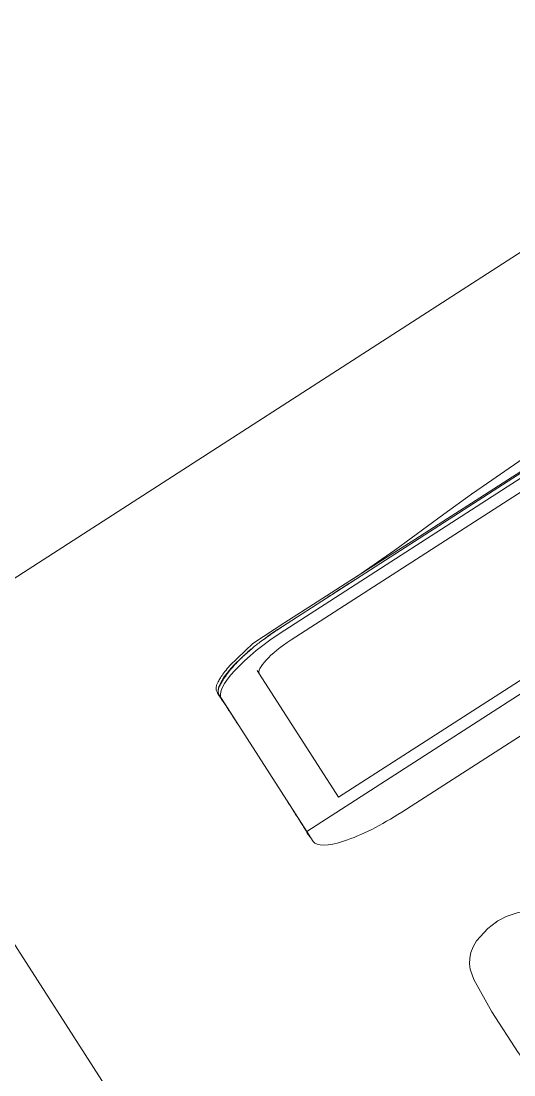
# Model space of a CAD drawing. Header units: metres. Extents: x -71 to 881, y -503 to 661.
# Drawn here: x 189.2639 to 189.4822, y 525.1118 to 525.5781 of the extents above; entities that cross this region are included whole.
import ezdxf

# ---------------------------------------------------------------- set-up
doc = ezdxf.new("R2010")
doc.units = ezdxf.units.M
doc.layers.add('07. Mobiliário', color=51, linetype='Continuous', lineweight=5)

msp = doc.modelspace()

# ---------------------------------------------------------------- linework, layer by layer
at = {"layer": '07. Mobiliário'}
for p, q in [((188.38552, 524.76853), (190.58287, 526.18193)), ((189.18725, 525.28423), (189.51183, 524.77961))]:
    msp.add_line(p, q, dxfattribs=at)
at = {"layer": '07. Mobiliário', "lineweight": 5}
for p, q in [((189.75644, 525.55264), (189.37966, 525.31028)), ((189.3807, 525.30865), (189.75749, 525.55101)), ((189.3835, 525.3043), (189.76029, 525.54666)), ((189.76029, 525.54666), (189.3835, 525.3043)), ((189.83453, 525.50517), (189.39047, 525.21954)), ((189.39047, 525.21954), (189.83453, 525.50517)), ((189.81491, 525.49871), (189.40449, 525.23471)), ((189.40449, 525.23471), (189.81491, 525.49871)), ((189.80929, 525.47047), (189.43251, 525.22811)), ((189.36948, 525.28913), (189.36844, 525.29075)), ((189.40449, 525.23471), (189.36948, 525.28913)), ((189.36948, 525.28913), (189.40449, 525.23471)), ((189.35266, 525.27831), (189.35162, 525.27993)), ((189.39047, 525.21954), (189.35266, 525.27831)), ((189.39327, 525.21518), (189.39047, 525.21954)), ((189.39049, 525.21916), (189.39107, 525.21825))]:
    msp.add_line(p, q, dxfattribs=at)
at = {"layer": '07. Mobiliário', "lineweight": 5, "flags": 128}
for points in [[(189.41256, 525.33236), (189.42947, 525.34404), (189.4512, 525.35995), (189.4634, 525.36874), (189.47235, 525.37504), (189.49009, 525.38715), (189.52906, 525.41251), (189.69849, 525.51761), (189.72271, 525.53185)], [(189.49589, 525.38567), (189.4815, 525.37644), (189.46711, 525.36721), (189.45271, 525.358), (189.43831, 525.34879), (189.4239, 525.33959), (189.40949, 525.3304), (189.39508, 525.32122), (189.38065, 525.31203), (189.3666, 525.30268), (189.35635, 525.29299)], [(189.3513, 525.28014), (189.35141, 525.27997), (189.35231, 525.27858)], [(189.52875, 525.09513), (189.53034, 525.09633), (189.53222, 525.0982), (189.53534, 525.10287), (189.53653, 525.10569), (189.53729, 525.1085), (189.53759, 525.11413), (189.53644, 525.12087), (189.53378, 525.12769), (189.52755, 525.13933), (189.51481, 525.16004), (189.50109, 525.17879), (189.49864, 525.18116), (189.49664, 525.18248), (189.4944, 525.18348), (189.49202, 525.1841), (189.48954, 525.18435), (189.48411, 525.18375), (189.47875, 525.18191), (189.47625, 525.18066), (189.47505, 525.17997), (189.47443, 525.17958)], [(189.47443, 525.17958), (189.4706, 525.17668), (189.46568, 525.17119), (189.46417, 525.16854), (189.46317, 525.16597), (189.46266, 525.16351), (189.46256, 525.16106), (189.46286, 525.15864), (189.46451, 525.15411), (189.47236, 525.13981), (189.48403, 525.12171), (189.5003, 525.10048), (189.50599, 525.09603), (189.51273, 525.09299), (189.51839, 525.09233), (189.52412, 525.09313), (189.52682, 525.0941), (189.5281, 525.09474), (189.52875, 525.09513)]]:
    msp.add_lwpolyline(points, dxfattribs=at)
at = {"layer": '07. Mobiliário', "lineweight": 5, "extrusion": (0, 0, -1)}
for centre, major_axis, start_param, end_param in [((189.38526, 525.30157), (-0.03364, -0.02164), 1.308997, 1.570796), ((189.3863, 525.29995), (-0.03364, -0.02164), 0, 1.570796), ((189.3863, 525.29995), (-0.01682, -0.01082), 0, 1.570796), ((189.3863, 525.29995), (-0.01682, -0.01082), 0, 1.570796), ((189.38526, 525.30157), (-0.03364, -0.02164), 0.261799, 1.151282), ((189.38526, 525.30157), (-0.03364, -0.02164), 0, 0.258223), ((189.42691, 525.23682), (0.03364, 0.02164), 1.570796, 3.141593)]:
    msp.add_ellipse(centre, major_axis=major_axis, ratio=0.258819, start_param=start_param, end_param=end_param, dxfattribs=at)
at = {"layer": '07. Mobiliário', "lineweight": 5}
for points, knots in [([(189.4119, 525.33102), (189.41066, 525.33022), (189.40818, 525.32862), (189.40454, 525.32628), (189.40146, 525.3243), (189.39896, 525.32269), (189.39767, 525.32185), (189.39704, 525.32145)], [0.86206897, 0.86206897, 0.86206897, 0.86206897, 0.87068966, 0.87931034, 0.88793103, 0.89224138, 0.89655172, 0.89655172, 0.89655172, 0.89655172]), ([(189.37921, 525.30986), (189.37838, 525.30932), (189.37649, 525.30807), (189.3738, 525.30627), (189.37129, 525.30452), (189.36911, 525.30292), (189.36719, 525.3014), (189.36521, 525.29973), (189.36317, 525.29791), (189.36044, 525.29531), (189.35844, 525.29319), (189.35721, 525.29174)], [0.93690845, 0.93690845, 0.93690845, 0.93690845, 0.94181034, 0.94827586, 0.95474138, 0.9612069, 0.96767241, 0.97413793, 0.98060345, 0.98706897, 1, 1, 1, 1]), ([(189.35635, 525.29299), (189.35555, 525.29206), (189.35411, 525.29029), (189.35247, 525.288), (189.35134, 525.28615), (189.35065, 525.28472), (189.35035, 525.28378), (189.35025, 525.28316), (189.35025, 525.28265), (189.35032, 525.28212), (189.35053, 525.2815), (189.35087, 525.28084), (189.35115, 525.28038), (189.3513, 525.28015), (189.3513, 525.28014)], [0, 0, 0, 0, 0.0147059, 0.0294118, 0.0441176, 0.0588235, 0.0735294, 0.0882353, 0.1029412, 0.1176471, 0.1323529, 0.1470588, 0.1617647, 0.1620737, 0.1620737, 0.1620737, 0.1620737]), ([(189.35721, 525.29174), (189.35589, 525.29019), (189.35412, 525.28787), (189.35244, 525.28515), (189.35158, 525.28339), (189.35115, 525.28194), (189.3512, 525.28072), (189.35167, 525.27959), (189.35236, 525.27849), (189.35303, 525.27749), (189.35366, 525.27657), (189.35415, 525.27583), (189.35455, 525.27523), (189.35487, 525.27474), (189.35521, 525.27424), (189.35563, 525.27359), (189.35614, 525.27281), (189.35674, 525.2719), (189.35736, 525.27096), (189.35798, 525.27), (189.3586, 525.26905), (189.35921, 525.26811), (189.35962, 525.26748), (189.35983, 525.26716)], [0, 0, 0, 0, 0.025, 0.0375, 0.05, 0.0625, 0.075, 0.0875, 0.1, 0.1125, 0.125, 0.1375, 0.14375, 0.15, 0.15625, 0.1625, 0.175, 0.1875, 0.2, 0.2125, 0.225, 0.2375, 0.25, 0.25, 0.25, 0.25]), ([(189.37973, 525.23621), (189.38057, 525.23491), (189.38183, 525.23295), (189.38328, 525.23066), (189.38411, 525.22936), (189.38473, 525.22838), (189.38535, 525.22741), (189.38596, 525.22645), (189.38657, 525.22549), (189.38718, 525.22451), (189.38779, 525.22355), (189.38837, 525.22261), (189.38896, 525.22167), (189.38956, 525.2207), (189.39014, 525.21976), (189.39068, 525.21887), (189.39123, 525.21799), (189.39163, 525.21741), (189.39185, 525.21713)], [0.65, 0.65, 0.65, 0.65, 0.7, 0.725, 0.7375, 0.75, 0.7625, 0.775, 0.7875, 0.8, 0.8125, 0.825, 0.8375, 0.85, 0.8625, 0.875, 0.8875, 0.9, 0.9, 0.9, 0.9]), ([(189.47443, 525.17958), (189.47443, 525.17958), (189.47446, 525.17955), (189.47453, 525.17943), (189.47457, 525.17937)], [-0.8786399, -0.8786399, -0.8786399, -0.8786399, -0.5, 0, 0, 0, 0])]:
    msp.add_open_spline(points, degree=3, knots=knots, dxfattribs=at)
msp.add_open_spline([(189.47443, 525.17958), (189.47443, 525.17958), (189.47443, 525.17958), (189.47443, 525.17958)], degree=3, dxfattribs=at)

doc.saveas('drawing.dxf')
